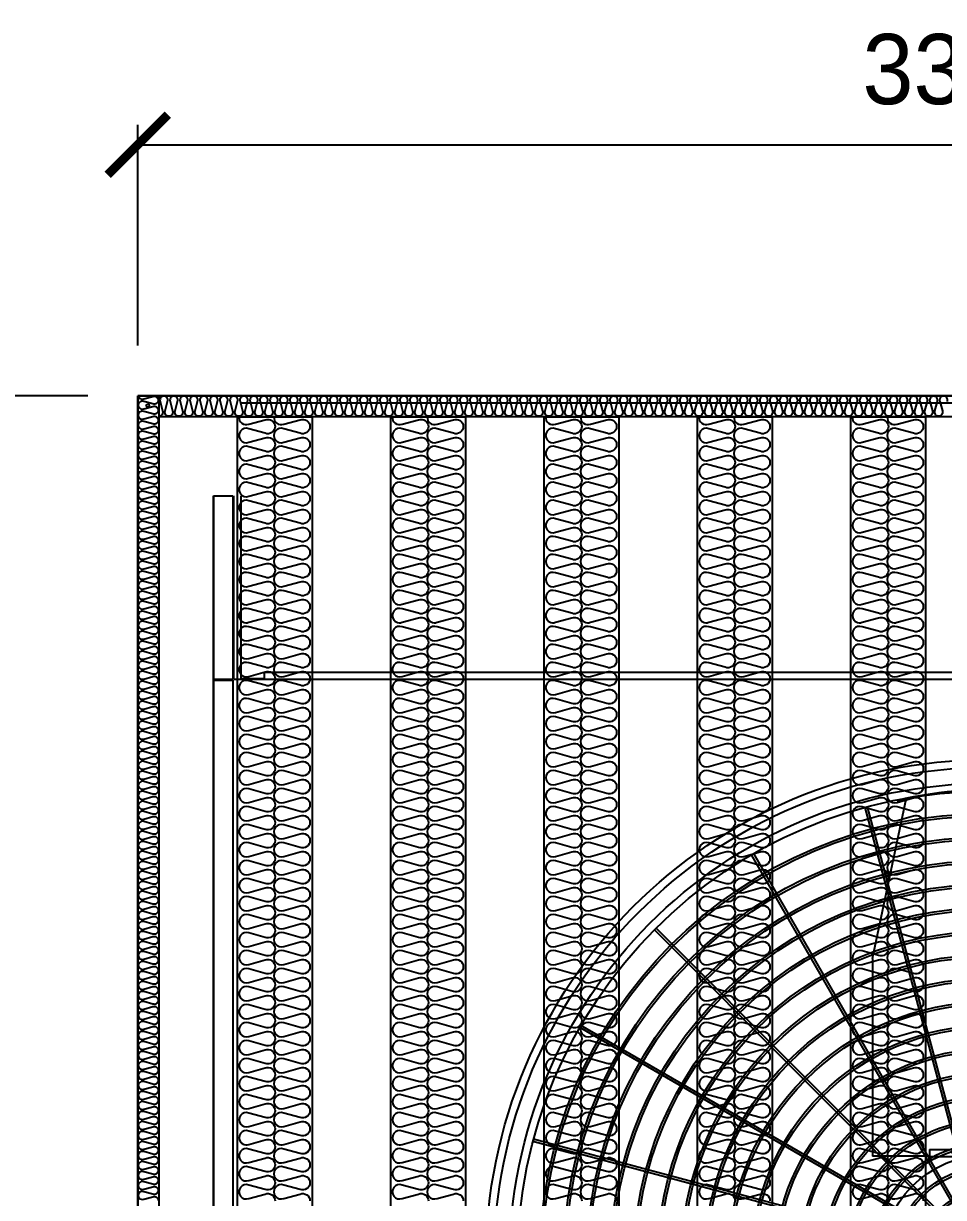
# Model space of a CAD drawing. Header units: millimetres. Extents: x 2280 to 31687, y 1787 to 22582.
# Drawn here: x 5435 to 7271, y 10121 to 12462 of the extents above; entities that cross this region are included whole.
import ezdxf

# ---------------------------------------------------------------- set-up
doc = ezdxf.new("R2010")
doc.units = ezdxf.units.MM
doc.linetypes.add('HIDDEN', pattern=[0.375, 0.25, -0.125])
for name, color, linetype in [('LINE', 7, 'Continuous'), ('SMS', 220, 'Continuous'), ('냉각탑', 4, 'Continuous'), ('냉각탑_dim', 1, 'Continuous'), ('숨은선', 5, 'HIDDEN')]:
    doc.layers.add(name, color=color, linetype=linetype)
doc.styles.add('HY울릉도L', font='')
doc.styles.get('HY울릉도L').set_extended_font_data('HY울릉도L')
doc.dimstyles.new('성지DIM', dxfattribs={"dimtxt": 3.5, "dimasz": 3, "dimexe": 1, "dimexo": 2.5, "dimgap": 2, "dimtad": 1, "dimdec": 0, "dimzin": 3, "dimdsep": 46, "dimtxsty": 'HY울릉도L', "dimblk": 'ARCHTICK', "dimcen": -2, "dimclrd": 256, "dimclre": 256, "dimclrt": 7, "dimadec": 0, "dimazin": 0, "dimtfac": 1, "dimtdec": 0, "dimtofl": 0, "dimtmove": 0, "dimatfit": 3, "dimfxl": 1, "dimtolj": 1, "dimtzin": 0, "dimlwe": -1, "dimarcsym": 0})

# ---------------------------------------------------------------- blocks, each defined once
blk = doc.blocks.new('_ArchTick')
at = {"color": 0, "linetype": 'ByBlock', "const_width": 0.15}
blk.add_lwpolyline([(-0.5, -0.5), (0.5, 0.5)], dxfattribs=at)
blk = doc.blocks.new('*D371')
at = {"layer": 'Defpoints', "color": 0, "transparency": 16777216}
for p in [(8962.5, 12220.3), (5662.8, 11719.8), (8962.5, 11719.8)]:
    blk.add_point(p, dxfattribs=at)
at = {"layer": '냉각탑_dim', "transparency": 16777216}
for p, q in [((5662.8, 11819.8), (5662.8, 12260.3)), ((8962.5, 11819.8), (8962.5, 12260.3))]:
    blk.add_line(p, q, dxfattribs=at)
at = {"layer": '냉각탑_dim', "lineweight": -2, "transparency": 16777216}
blk.add_line((5662.8, 12220.3), (8962.5, 12220.3), dxfattribs=at)
at = {"layer": '냉각탑_dim', "lineweight": -2, "transparency": 16777216, "xscale": 120, "yscale": 120, "zscale": 120, "rotation": 180}
blk.add_blockref('_ArchTick', (5662.8, 12220.3), dxfattribs=at)
at = {"layer": '냉각탑_dim', "lineweight": -2, "transparency": 16777216, "xscale": 120, "yscale": 120, "zscale": 120}
blk.add_blockref('_ArchTick', (8962.5, 12220.3), dxfattribs=at)
at = {"layer": '냉각탑_dim', "color": 7, "transparency": 16777216, "insert": (7312.6, 12370.3), "char_height": 140, "attachment_point": 5, "style": 'HY울릉도L'}
blk.add_mtext('\\A1;3300', dxfattribs=at)
blk = doc.blocks.new('*D372')
at = {"layer": 'Defpoints', "color": 0, "transparency": 16777216}
for p in [(5005.6, 11719.8), (5662.8, 11719.8), (5662.8, 8519.8)]:
    blk.add_point(p, dxfattribs=at)
at = {"layer": '냉각탑_dim', "transparency": 16777216}
for p, q in [((5562.8, 11719.8), (4965.6, 11719.8)), ((5562.8, 8519.8), (4965.6, 8519.8))]:
    blk.add_line(p, q, dxfattribs=at)
at = {"layer": '냉각탑_dim', "lineweight": -2, "transparency": 16777216}
blk.add_line((5005.6, 8519.8), (5005.6, 11719.8), dxfattribs=at)
at = {"layer": '냉각탑_dim', "lineweight": -2, "transparency": 16777216, "xscale": 120, "yscale": 120, "zscale": 120}
for p, rotation in [((5005.6, 11719.8), 90), ((5005.6, 8519.8), 270)]:
    blk.add_blockref('_ArchTick', p, dxfattribs=dict(at, rotation=rotation))
at = {"layer": '냉각탑_dim', "color": 7, "transparency": 16777216, "insert": (4855.6, 10119.8), "char_height": 140, "attachment_point": 5, "rotation": 90, "style": 'HY울릉도L'}
blk.add_mtext('\\A1;3200', dxfattribs=at)
blk = doc.blocks.new('A$C1FB73ED1')
for p, q in [((1277, 1342.9), (1277, 2480)), ((1283, 1342.9), (1283, 2480)), ((1260.8, 1340), (966.5, 2438.3)), ((1266.6, 1341.6), (972.3, 2439.9)), ((1293.4, 1341.6), (1587.7, 2439.9)), ((1299.2, 1340), (1593.5, 2438.3)), ((1245.9, 1333), (677.4, 2317.7)), ((1251.1, 1336), (682.6, 2320.7)), ((1308.9, 1336), (1877.4, 2320.7)), ((1314.1, 1333), (1882.6, 2317.7)), ((1233.4, 1322.4), (429.4, 2126.4)), ((1237.6, 1326.6), (433.6, 2130.6)), ((1322.4, 1326.6), (2126.4, 2130.6)), ((1326.6, 1322.4), (2130.6, 2126.4)), ((1224, 1308.9), (239.3, 1877.4)), ((1227, 1314.1), (242.3, 1882.6)), ((1333, 1314.1), (2317.7, 1882.6)), ((1336, 1308.9), (2320.7, 1877.4)), ((1218.4, 1293.4), (120.1, 1587.7)), ((1220, 1299.2), (121.7, 1593.5)), ((1340, 1299.2), (2438.3, 1593.5)), ((1341.6, 1293.4), (2439.9, 1587.7)), ((1217.1, 1283), (80, 1283)), ((1217.1, 1277), (80, 1277)), ((1218.4, 1266.6), (120.1, 972.3)), ((1220, 1260.8), (121.7, 966.5)), ((1340, 1260.8), (2438.3, 966.5)), ((1341.6, 1266.6), (2439.9, 972.3)), ((1342.9, 1283), (2480, 1283)), ((1342.9, 1277), (2480, 1277)), ((1224, 1251.1), (239.3, 682.6)), ((1227, 1245.9), (242.3, 677.4)), ((1233.4, 1237.6), (429.4, 433.6)), ((1237.6, 1233.4), (433.6, 429.4)), ((1245.9, 1227), (677.4, 242.3)), ((1314.1, 1227), (1882.6, 242.3)), ((1322.4, 1233.4), (2126.4, 429.4)), ((1326.6, 1237.6), (2130.6, 433.6)), ((1333, 1245.9), (2317.7, 677.4)), ((1336, 1251.1), (2320.7, 682.6)), ((1251.1, 1224), (682.6, 239.3)), ((1260.8, 1220), (966.5, 121.7)), ((1266.6, 1218.4), (972.3, 120.1)), ((1277, 1217.1), (1277, 80)), ((1283, 1217.1), (1283, 80)), ((1293.4, 1218.4), (1587.7, 120.1)), ((1299.2, 1220), (1593.5, 121.7)), ((1308.9, 1224), (1877.4, 239.3))]:
    blk.add_line(p, q)
for radius in [1280, 1260, 1220, 1200]:
    blk.add_circle((1280, 1280), radius)
at = {"ltscale": 5}
for radius in [1143, 1137, 1083, 1077, 1023, 1017, 963, 957, 903, 897, 843, 837, 783, 777, 723, 717, 663, 657, 603, 597, 543, 537, 483, 477, 423, 417, 363, 357, 303, 297, 243, 237, 183, 177, 123, 117, 63, 57, 40, 21]:
    blk.add_circle((1280, 1280), radius, dxfattribs=at)
at = {"color": 7}
blk.add_circle((1280, 1280), 273.5, dxfattribs=at)
at = {"layer": 'LINE', "color": 7}
for p, q in [((985.2, 2053.4), (1071.5, 2459.4)), ((1368.2, 2477.5), (1368.2, 1567)), ((985.2, 2053.4), (985.2, 1550)), ((1130.8, 1567), (1369.4, 1567)), ((1130.8, 1567), (1369.4, 1567)), ((1130.8, 1567), (1130.8, 1549)), ((1130.8, 1567), (1130.8, 1549)), ((1369.4, 1567), (1369.4, 1549)), ((1369.4, 1567), (1369.4, 1549)), ((2111.5, 1574.8), (1550, 1574.8)), ((1550, 1429.2), (1550, 1574.8)), ((1550, 1429.2), (1550, 1574.8)), ((2111.5, 1574.8), (2457.5, 1488.5)), ((1130.8, 1550), (985.2, 1550)), ((1130.8, 1550), (985.2, 1550)), ((1130.8, 1549), (1230.5, 1549)), ((1130.8, 1549), (1230.5, 1549)), ((1329.5, 1549), (1369.4, 1549)), ((1329.5, 1549), (1369.4, 1549)), ((1549, 1429.2), (1549, 1329.5)), ((1549, 1429.2), (1549, 1329.5)), ((1567, 1429.2), (1549, 1429.2)), ((1567, 1429.2), (1549, 1429.2)), ((1567, 1429.2), (1567, 1190.6)), ((1567, 1429.2), (1567, 1190.6)), ((84.4, 1368.2), (993, 1368.2)), ((84.4, 1368.2), (993, 1368.2)), ((993, 1130.8), (993, 1369.4)), ((993, 1130.8), (993, 1369.4)), ((993, 1369.4), (1011, 1369.4)), ((993, 1369.4), (1011, 1369.4)), ((993, 1130.8), (993, 1369.4)), ((993, 1130.8), (993, 1369.4)), ((993, 1369.4), (1011, 1369.4)), ((993, 1369.4), (1011, 1369.4)), ((1011, 1329.5), (1011, 1369.4)), ((1011, 1329.5), (1011, 1369.4)), ((1011, 1329.5), (1011, 1369.4)), ((1011, 1329.5), (1011, 1369.4)), ((1011, 1130.8), (1011, 1230.5)), ((1011, 1130.8), (1011, 1230.5)), ((1011, 1130.8), (1011, 1230.5)), ((1011, 1130.8), (1011, 1230.5)), ((1549, 1230.5), (1549, 1190.6)), ((1549, 1230.5), (1549, 1190.6)), ((1567, 1190.6), (1549, 1190.6)), ((1567, 1190.6), (1549, 1190.6)), ((2475.6, 1191.8), (1567, 1191.8)), ((993, 1130.8), (1011, 1130.8)), ((993, 1130.8), (1011, 1130.8)), ((993, 1130.8), (1011, 1130.8)), ((993, 1130.8), (1011, 1130.8)), ((1010, 1130.8), (1010, 985.2)), ((1010, 1130.8), (1010, 985.2)), ((1010, 1130.8), (1010, 985.2)), ((1010, 1130.8), (1010, 985.2)), ((508.5, 985.2), (102.5, 1071.5)), ((1230.5, 1011), (1190.6, 1011)), ((1190.6, 993), (1190.6, 1011)), ((1230.5, 1011), (1190.6, 1011)), ((1190.6, 993), (1190.6, 1011)), ((1429.2, 993), (1190.6, 993)), ((1429.2, 993), (1190.6, 993)), ((1191.8, 82.5), (1191.8, 993)), ((1429.2, 1011), (1329.5, 1011)), ((1429.2, 1011), (1329.5, 1011)), ((1429.2, 993), (1429.2, 1011)), ((1429.2, 993), (1429.2, 1011)), ((1429.2, 1010), (1574.8, 1010)), ((1429.2, 1010), (1574.8, 1010)), ((1574.8, 506.6), (1574.8, 1010)), ((508.5, 985.2), (1010, 985.2)), ((508.5, 985.2), (1010, 985.2)), ((1574.8, 506.6), (1488.5, 100.6)), ((1512.8, 104.1), (1512.8, 106.1)), ((1166.8, 83), (1166.8, 85)), ((1393.2, 83), (1393.2, 85))]:
    blk.add_line(p, q, dxfattribs=at)
for points in [[(1272.3, 1594.4), (1268.5, 1587.9), (1272.3, 1581.4), (1279.8, 1581.4), (1283.5, 1587.9), (1279.8, 1594.4)], [(1272.3, 1594.4), (1268.5, 1587.9), (1272.3, 1581.4), (1279.8, 1581.4), (1283.5, 1587.9), (1279.8, 1594.4)], [(1594.4, 1287.7), (1587.9, 1291.5), (1581.4, 1287.7), (1581.4, 1280.2), (1587.9, 1276.5), (1594.4, 1280.2)], [(1594.4, 1287.7), (1587.9, 1291.5), (1581.4, 1287.7), (1581.4, 1280.2), (1587.9, 1276.5), (1594.4, 1280.2)], [(965.6, 1272.3), (972.1, 1268.5), (978.6, 1272.3), (978.6, 1279.8), (972.1, 1283.5), (965.6, 1279.8)], [(965.6, 1272.3), (972.1, 1268.5), (978.6, 1272.3), (978.6, 1279.8), (972.1, 1283.5), (965.6, 1279.8)], [(965.6, 1272.3), (972.1, 1268.5), (978.6, 1272.3), (978.6, 1279.8), (972.1, 1283.5), (965.6, 1279.8)], [(965.6, 1272.3), (972.1, 1268.5), (978.6, 1272.3), (978.6, 1279.8), (972.1, 1283.5), (965.6, 1279.8)], [(1287.7, 965.6), (1291.5, 972.1), (1287.7, 978.6), (1280.2, 978.6), (1276.5, 972.1), (1280.2, 965.6)], [(1287.7, 965.6), (1291.5, 972.1), (1287.7, 978.6), (1280.2, 978.6), (1276.5, 972.1), (1280.2, 965.6)]]:
    blk.add_lwpolyline(points, close=True, dxfattribs=at)
for centre, radius in [((1276, 1587.9), 8.5), ((1276, 1587.9), 8.5), ((1190.6, 1559), 2), ((1190.6, 1559), 2), ((1230.6, 1559), 2), ((1230.6, 1559), 2), ((1349.6, 1559), 2), ((1349.6, 1559), 2), ((1001, 1349.6), 2), ((1001, 1349.6), 2), ((1001, 1349.6), 2), ((1001, 1349.6), 2), ((1559, 1369.4), 2), ((1559, 1369.4), 2), ((1559, 1329.4), 2), ((1559, 1329.4), 2), ((1587.9, 1284), 8.5), ((1587.9, 1284), 8.5), ((972.1, 1276), 8.5), ((972.1, 1276), 8.5), ((972.1, 1276), 8.5), ((972.1, 1276), 8.5), ((1001, 1230.6), 2), ((1001, 1230.6), 2), ((1001, 1230.6), 2), ((1001, 1230.6), 2), ((1559, 1210.4), 2), ((1559, 1210.4), 2), ((1001, 1190.6), 2), ((1001, 1190.6), 2), ((1001, 1190.6), 2), ((1001, 1190.6), 2), ((1210.4, 1001), 2), ((1210.4, 1001), 2), ((1329.4, 1001), 2), ((1329.4, 1001), 2), ((1369.4, 1001), 2), ((1369.4, 1001), 2), ((1284, 972.1), 8.5), ((1284, 972.1), 8.5)]:
    blk.add_circle(centre, radius, dxfattribs=at)
for centre, radius, start, end in [((1280, 1483.4), 1000, 83.5007, 103.4595), ((1280, 1483.4), 998, 83.4876, 103.487), ((1481.5, 1280), 998, 353.4876, 13.487), ((1481.5, 1280), 1000, 353.5007, 13.4595), ((1078.5, 1280), 1000, 173.5007, 193.4595), ((1078.5, 1280), 998, 173.4876, 193.487), ((1280, 1076.6), 998, 263.4876, 283.487), ((1280, 1076.6), 1000, 263.5007, 283.4595)]:
    blk.add_arc(centre, radius, start, end, dxfattribs=at)
blk = doc.blocks.new('sp 300rt')
at = {"color": 7}
for p, q in [((-53856.4, -79719.9), (-53856.4, -82797.9)), ((-53706.4, -79719.9), (-53706.4, -82797.9))]:
    blk.add_line(p, q, dxfattribs=at)
blk.add_line((-53856.4, -79719.9), (-53706.4, -79719.9))
at = {"layer": 'SMS', "color": 5}
for points in [[(-53852.3, -79719.9, 0.560142), (-53833, -79734.8), (-53800.1, -79725.9, -0.524856), (-53780.6, -79739.4, -0.524856), (-53800.1, -79752.8), (-53833, -79743.9, 1.449198), (-53833, -79770.8), (-53800.1, -79761.9, -0.524856), (-53780.6, -79775.3, -0.524856), (-53800.1, -79788.7), (-53833, -79779.8, 1.449198), (-53833, -79806.7), (-53800.1, -79797.8, -0.524856), (-53780.6, -79811.2, -0.524856), (-53800.1, -79824.6), (-53833, -79815.7, 1.449198), (-53833, -79842.6), (-53800.1, -79833.7, -0.524856), (-53780.6, -79847.1, -0.524856), (-53800.1, -79860.5), (-53833, -79851.6, 1.449198), (-53833, -79878.5), (-53800.1, -79869.6, -0.524856), (-53780.6, -79883, -0.524856), (-53800.1, -79896.4), (-53833, -79887.5, 1.449198), (-53833, -79914.4), (-53800.1, -79905.5, -0.524856), (-53780.6, -79918.9, -0.524856), (-53800.1, -79932.4), (-53833, -79923.4, 1.449198), (-53833, -79950.3), (-53800.1, -79941.4, -0.524856), (-53780.6, -79954.8, -0.524856), (-53800.1, -79968.3), (-53833, -79959.4, 1.449198), (-53833, -79986.2), (-53800.1, -79977.3, -0.524856), (-53780.6, -79990.7, -0.524856), (-53800.1, -80004.2), (-53833, -79995.3, 1.449198), (-53833, -80022.1), (-53800.1, -80013.2, -0.524856), (-53780.6, -80026.7, -0.524856), (-53800.1, -80040.1), (-53833, -80031.2, 1.449198), (-53833, -80058), (-53800.1, -80049.1, -0.524856), (-53780.6, -80062.6, -0.524856), (-53800.1, -80076), (-53833, -80067.1, 1.449198), (-53833, -80093.9), (-53800.1, -80085, -0.524856), (-53780.6, -80098.5, -0.524856), (-53800.1, -80111.9), (-53833, -80103, 1.449198), (-53833, -80129.9), (-53800.1, -80121, -0.524856), (-53780.6, -80134.4, -0.417249), (-53795.1, -80148.7)], [(-53782.7, -79719.9, 0.560142), (-53763.3, -79734.8), (-53730.4, -79725.9, -0.524856), (-53711, -79739.4, -0.524856), (-53730.4, -79752.8), (-53763.3, -79743.9, 1.449198), (-53763.3, -79770.8), (-53730.4, -79761.9, -0.524856), (-53711, -79775.3, -0.524856), (-53730.4, -79788.7), (-53763.3, -79779.8, 1.449198), (-53763.3, -79806.7), (-53730.4, -79797.8, -0.524856), (-53711, -79811.2, -0.524856), (-53730.4, -79824.6), (-53763.3, -79815.7, 1.449198), (-53763.3, -79842.6), (-53730.4, -79833.7, -0.524856), (-53711, -79847.1, -0.524856), (-53730.4, -79860.5), (-53763.3, -79851.6, 1.449198), (-53763.3, -79878.5), (-53730.4, -79869.6, -0.524856), (-53711, -79883, -0.524856), (-53730.4, -79896.4), (-53763.3, -79887.5, 1.449198), (-53763.3, -79914.4), (-53730.4, -79905.5, -0.524856), (-53711, -79918.9, -0.524856), (-53730.4, -79932.4), (-53763.3, -79923.4, 1.449198), (-53763.3, -79950.3), (-53730.4, -79941.4, -0.524856), (-53711, -79954.8, -0.524856), (-53730.4, -79968.3), (-53763.3, -79959.4, 1.449198), (-53763.3, -79986.2), (-53730.4, -79977.3, -0.524856), (-53711, -79990.7, -0.524856), (-53730.4, -80004.2), (-53763.3, -79995.3, 1.449198), (-53763.3, -80022.1), (-53730.4, -80013.2, -0.524856), (-53711, -80026.7, -0.524856), (-53730.4, -80040.1), (-53763.3, -80031.2, 1.449198), (-53763.3, -80058), (-53730.4, -80049.1, -0.524856), (-53711, -80062.6, -0.524856), (-53730.4, -80076), (-53763.3, -80067.1, 1.449198), (-53763.3, -80093.9), (-53730.4, -80085, -0.524856), (-53711, -80098.5, -0.524856), (-53730.4, -80111.9), (-53763.3, -80103, 1.449198), (-53763.3, -80129.9), (-53730.4, -80121, -0.524856), (-53711, -80134.4, -0.417249), (-53725.5, -80148.7)], [(-53852, -80120, 0.446849), (-53833, -80129.9), (-53800.1, -80121, -0.524856), (-53780.6, -80134.4, -0.524856), (-53800.1, -80147.8), (-53833, -80138.9, 1.449198), (-53833, -80165.8), (-53800.1, -80156.9, -0.524856), (-53780.6, -80170.3, -0.524856), (-53800.1, -80183.7), (-53833, -80174.8, 1.449198), (-53833, -80201.7), (-53800.1, -80192.8, -0.524856), (-53780.6, -80206.2, -0.524856), (-53800.1, -80219.6), (-53833, -80210.7, 1.449198), (-53833, -80237.6), (-53800.1, -80228.7, -0.524856), (-53780.6, -80242.1, -0.524856), (-53800.1, -80255.5), (-53833, -80246.6, 1.449198), (-53833, -80273.5), (-53800.1, -80264.6, -0.524856), (-53780.6, -80278, -0.524856), (-53800.1, -80291.5), (-53833, -80282.5, 1.449198), (-53833, -80309.4), (-53800.1, -80300.5, -0.524856), (-53780.6, -80313.9, -0.524856), (-53800.1, -80327.4), (-53833, -80318.5, 1.449198), (-53833, -80345.3), (-53800.1, -80336.4, -0.524856), (-53780.6, -80349.8, -0.524856), (-53800.1, -80363.3), (-53833, -80354.4, 1.449198), (-53833, -80381.2), (-53800.1, -80372.3, -0.524856), (-53780.6, -80385.8, -0.524856), (-53800.1, -80399.2), (-53833, -80390.3, 1.449198), (-53833, -80417.1), (-53800.1, -80408.2, -0.524856), (-53780.6, -80421.7, -0.524856), (-53800.1, -80435.1), (-53833, -80426.2, 1.449198), (-53833, -80453), (-53800.1, -80444.1, -0.524856), (-53780.6, -80457.6, -0.524856), (-53800.1, -80471), (-53833, -80462.1, 1.449198), (-53833, -80489), (-53800.1, -80480.1, -0.524856), (-53780.6, -80493.5, -0.524856), (-53800.1, -80506.9), (-53833, -80498, 1.449198), (-53833, -80524.9), (-53800.1, -80516, -0.524856), (-53780.6, -80529.4, -0.524856), (-53800.1, -80542.8), (-53833, -80533.9, 1.449198), (-53833, -80560.8), (-53800.1, -80551.9, -0.524856), (-53780.6, -80565.3, -0.524856), (-53800.1, -80578.7), (-53833, -80569.8, 1.449198), (-53833, -80596.7), (-53800.1, -80587.8, -0.524856), (-53780.6, -80601.2, -0.524856), (-53800.1, -80614.6), (-53833, -80605.7, 1.449198), (-53833, -80632.6), (-53800.1, -80623.7, -0.524856), (-53780.6, -80637.1, -0.524856), (-53800.1, -80650.6), (-53833, -80641.6, 1.449198), (-53833, -80668.5), (-53800.1, -80659.6, -0.524856), (-53780.6, -80673, -0.524856), (-53800.1, -80686.5), (-53833, -80677.6, 1.449198), (-53833, -80704.4), (-53800.1, -80695.5, -0.524856), (-53780.6, -80708.9, -0.524856), (-53800.1, -80722.4), (-53833, -80713.5, 1.449198), (-53833, -80740.3), (-53800.1, -80731.4, -0.524856), (-53780.6, -80744.9, -0.524856), (-53800.1, -80758.3), (-53833, -80749.4, 1.449198), (-53833, -80776.2), (-53800.1, -80767.3, -0.524856), (-53780.6, -80780.8, -0.524856), (-53800.1, -80794.2), (-53833, -80785.3, 1.449198), (-53833, -80812.1), (-53800.1, -80803.2, -0.524856), (-53780.6, -80816.7, -0.524856), (-53800.1, -80830.1), (-53833, -80821.2, 1.449198), (-53833, -80848.1), (-53800.1, -80839.2, -0.524856), (-53780.6, -80852.6, -0.524856), (-53800.1, -80866), (-53833, -80857.1, 1.449198), (-53833, -80884), (-53800.1, -80875.1, -0.524856), (-53780.6, -80888.5, -0.524856), (-53800.1, -80901.9), (-53833, -80893, 1.449198), (-53833, -80919.9), (-53800.1, -80911, -0.524856), (-53780.6, -80924.4, -0.524856), (-53800.1, -80937.8), (-53833, -80928.9, 1.449198), (-53833, -80955.8), (-53800.1, -80946.9, -0.524856), (-53780.6, -80960.3, -0.524856), (-53800.1, -80973.7), (-53833, -80964.8, 1.449198), (-53833, -80991.7), (-53800.1, -80982.8, -0.524856), (-53780.6, -80996.2, -0.524856), (-53800.1, -81009.7), (-53833, -81000.7, 1.449198), (-53833, -81027.6), (-53800.1, -81018.7, -0.524856), (-53780.6, -81032.1, -0.524856), (-53800.1, -81045.6), (-53833, -81036.7, 1.449198), (-53833, -81063.5), (-53800.1, -81054.6, -0.524856), (-53780.6, -81068, -0.524856), (-53800.1, -81081.5), (-53833, -81072.6, 1.449198), (-53833, -81099.4), (-53800.1, -81090.5, -0.524856), (-53780.6, -81104, -0.524856), (-53800.1, -81117.4), (-53833, -81108.5, 1.449198), (-53833, -81135.3), (-53800.1, -81126.4, -0.524856), (-53780.6, -81139.9, -0.524856), (-53800.1, -81153.3), (-53833, -81144.4, 1.449198), (-53833, -81171.2), (-53800.1, -81162.3, -0.524856), (-53780.6, -81175.8, -0.417249), (-53795.1, -81190.1)], [(-53782.3, -80120, 0.446849), (-53763.3, -80129.9), (-53730.4, -80121, -0.524856), (-53711, -80134.4, -0.524856), (-53730.4, -80147.8), (-53763.3, -80138.9, 1.449198), (-53763.3, -80165.8), (-53730.4, -80156.9, -0.524856), (-53711, -80170.3, -0.524856), (-53730.4, -80183.7), (-53763.3, -80174.8, 1.449198), (-53763.3, -80201.7), (-53730.4, -80192.8, -0.524856), (-53711, -80206.2, -0.524856), (-53730.4, -80219.6), (-53763.3, -80210.7, 1.449198), (-53763.3, -80237.6), (-53730.4, -80228.7, -0.524856), (-53711, -80242.1, -0.524856), (-53730.4, -80255.5), (-53763.3, -80246.6, 1.449198), (-53763.3, -80273.5), (-53730.4, -80264.6, -0.524856), (-53711, -80278, -0.524856), (-53730.4, -80291.5), (-53763.3, -80282.5, 1.449198), (-53763.3, -80309.4), (-53730.4, -80300.5, -0.524856), (-53711, -80313.9, -0.524856), (-53730.4, -80327.4), (-53763.3, -80318.5, 1.449198), (-53763.3, -80345.3), (-53730.4, -80336.4, -0.524856), (-53711, -80349.8, -0.524856), (-53730.4, -80363.3), (-53763.3, -80354.4, 1.449198), (-53763.3, -80381.2), (-53730.4, -80372.3, -0.524856), (-53711, -80385.8, -0.524856), (-53730.4, -80399.2), (-53763.3, -80390.3, 1.449198), (-53763.3, -80417.1), (-53730.4, -80408.2, -0.524856), (-53711, -80421.7, -0.524856), (-53730.4, -80435.1), (-53763.3, -80426.2, 1.449198), (-53763.3, -80453), (-53730.4, -80444.1, -0.524856), (-53711, -80457.6, -0.524856), (-53730.4, -80471), (-53763.3, -80462.1, 1.449198), (-53763.3, -80489), (-53730.4, -80480.1, -0.524856), (-53711, -80493.5, -0.524856), (-53730.4, -80506.9), (-53763.3, -80498, 1.449198), (-53763.3, -80524.9), (-53730.4, -80516, -0.524856), (-53711, -80529.4, -0.524856), (-53730.4, -80542.8), (-53763.3, -80533.9, 1.449198), (-53763.3, -80560.8), (-53730.4, -80551.9, -0.524856), (-53711, -80565.3, -0.524856), (-53730.4, -80578.7), (-53763.3, -80569.8, 1.449198), (-53763.3, -80596.7), (-53730.4, -80587.8, -0.524856), (-53711, -80601.2, -0.524856), (-53730.4, -80614.6), (-53763.3, -80605.7, 1.449198), (-53763.3, -80632.6), (-53730.4, -80623.7, -0.524856), (-53711, -80637.1, -0.524856), (-53730.4, -80650.6), (-53763.3, -80641.6, 1.449198), (-53763.3, -80668.5), (-53730.4, -80659.6, -0.524856), (-53711, -80673, -0.524856), (-53730.4, -80686.5), (-53763.3, -80677.6, 1.449198), (-53763.3, -80704.4), (-53730.4, -80695.5, -0.524856), (-53711, -80708.9, -0.524856), (-53730.4, -80722.4), (-53763.3, -80713.5, 1.449198), (-53763.3, -80740.3), (-53730.4, -80731.4, -0.524856), (-53711, -80744.9, -0.524856), (-53730.4, -80758.3), (-53763.3, -80749.4, 1.449198), (-53763.3, -80776.2), (-53730.4, -80767.3, -0.524856), (-53711, -80780.8, -0.524856), (-53730.4, -80794.2), (-53763.3, -80785.3, 1.449198), (-53763.3, -80812.1), (-53730.4, -80803.2, -0.524856), (-53711, -80816.7, -0.524856), (-53730.4, -80830.1), (-53763.3, -80821.2, 1.449198), (-53763.3, -80848.1), (-53730.4, -80839.2, -0.524856), (-53711, -80852.6, -0.524856), (-53730.4, -80866), (-53763.3, -80857.1, 1.449198), (-53763.3, -80884), (-53730.4, -80875.1, -0.524856), (-53711, -80888.5, -0.524856), (-53730.4, -80901.9), (-53763.3, -80893, 1.449198), (-53763.3, -80919.9), (-53730.4, -80911, -0.524856), (-53711, -80924.4, -0.524856), (-53730.4, -80937.8), (-53763.3, -80928.9, 1.449198), (-53763.3, -80955.8), (-53730.4, -80946.9, -0.524856), (-53711, -80960.3, -0.524856), (-53730.4, -80973.7), (-53763.3, -80964.8, 1.449198), (-53763.3, -80991.7), (-53730.4, -80982.8, -0.524856), (-53711, -80996.2, -0.524856), (-53730.4, -81009.7), (-53763.3, -81000.7, 1.449198), (-53763.3, -81027.6), (-53730.4, -81018.7, -0.524856), (-53711, -81032.1, -0.524856), (-53730.4, -81045.6), (-53763.3, -81036.7, 1.449198), (-53763.3, -81063.5), (-53730.4, -81054.6, -0.524856), (-53711, -81068, -0.524856), (-53730.4, -81081.5), (-53763.3, -81072.6, 1.449198), (-53763.3, -81099.4), (-53730.4, -81090.5, -0.524856), (-53711, -81104, -0.524856), (-53730.4, -81117.4), (-53763.3, -81108.5, 1.449198), (-53763.3, -81135.3), (-53730.4, -81126.4, -0.524856), (-53711, -81139.9, -0.524856), (-53730.4, -81153.3), (-53763.3, -81144.4, 1.449198), (-53763.3, -81171.2), (-53730.4, -81162.3, -0.524856), (-53711, -81175.8, -0.417249), (-53725.5, -81190.1)], [(-53852, -81161.4, 0.446849), (-53833, -81171.2), (-53800.1, -81162.3, -0.524856), (-53780.6, -81175.8, -0.524856), (-53800.1, -81189.2), (-53833, -81180.3, 1.449198), (-53833, -81207.2), (-53800.1, -81198.3, -0.524856), (-53780.6, -81211.7, -0.524856), (-53800.1, -81225.1), (-53833, -81216.2, 1.449198), (-53833, -81243.1), (-53800.1, -81234.2, -0.524856), (-53780.6, -81247.6, -0.524856), (-53800.1, -81261), (-53833, -81252.1, 1.449198), (-53833, -81279), (-53800.1, -81270.1, -0.524856), (-53780.6, -81283.5, -0.524856)], [(-53782.3, -81161.4, 0.446849), (-53763.3, -81171.2), (-53730.4, -81162.3, -0.524856), (-53711, -81175.8, -0.524856), (-53730.4, -81189.2), (-53763.3, -81180.3, 1.449198), (-53763.3, -81207.2), (-53730.4, -81198.3, -0.524856), (-53711, -81211.7, -0.524856), (-53730.4, -81225.1), (-53763.3, -81216.2, 1.449198), (-53763.3, -81243.1), (-53730.4, -81234.2, -0.524856), (-53711, -81247.6, -0.524856), (-53730.4, -81261), (-53763.3, -81252.1, 1.449198), (-53763.3, -81279), (-53730.4, -81270.1, -0.524856), (-53711, -81283.5, -0.524856)]]:
    blk.add_lwpolyline(points, format="xyb", dxfattribs=at)
blk = doc.blocks.new('3')
for p, q in [((8117.8, 11719.8), (5662.8, 11719.8)), ((5662.8, 11719.8), (5662.8, 8519.8)), ((5854, 11719.8), (8812.5, 11719.8)), ((5868.1, 11705.8), (8812.5, 11705.8)), ((5813.7, 11519.8), (5813.7, 11154.2)), ((5813.7, 11519.8), (5852.1, 11519.8)), ((5852.1, 11519.8), (5852.1, 11154.2)), ((5854, 11519.8), (5854, 11154.2)), ((5868.1, 11519.8), (5868.1, 11154.2)), ((5813.7, 11154.2), (5852.1, 11154.2)), ((5813.7, 11152.3), (5813.7, 8990.5)), ((5813.7, 11152.3), (5852.1, 11152.3)), ((5852.1, 11152.3), (5852.1, 8990.5)), ((5854, 11154.2), (8812.5, 11154.2)), ((5868.1, 11156.1), (5914.9, 11156.1)), ((5914.9, 11168.3), (8812.5, 11168.3)), ((5914.9, 11168.3), (5914.9, 11154.2))]:
    blk.add_line(p, q)
at = {"color": 7}
for p, q in [((5662.8, 11719.8), (8117.8, 11719.8)), ((5662.8, 11719.8), (5662.8, 8519.8)), ((5704.8, 11719.8), (5704.8, 8599.8)), ((8920.8, 11677.8), (5704.8, 11677.8))]:
    blk.add_line(p, q, dxfattribs=at)
at = {"ltscale": 500, "elevation": 0}
blk.add_lwpolyline([(5662.8, 11719.8), (8962.5, 11719.8), (8962.5, 8519.8), (5662.8, 8519.8)], close=True, dxfattribs=at)
blk.add_circle((5682.8, 11699.8), 3)
at = {"layer": 'SMS', "color": 5, "elevation": 0}
for points in [[(5663.8, 11719.8, 0.487644), (5674.5, 11713.3), (5692.8, 11718.3, -0.524856), (5703.6, 11710.8, -0.524856), (5692.8, 11703.4), (5674.5, 11708.3, 1.449198), (5674.5, 11693.4), (5692.8, 11698.3, -0.524856), (5703.6, 11690.9, -0.524856), (5692.8, 11683.4), (5674.5, 11688.4, 1.449198), (5674.5, 11673.4), (5692.8, 11678.4, -0.524856), (5703.6, 11670.9, -0.524856), (5692.8, 11663.5), (5674.5, 11668.4, 1.449198), (5674.5, 11653.5), (5692.8, 11658.4, -0.524856), (5703.6, 11651, -0.524856), (5692.8, 11643.5), (5674.5, 11648.5, 1.449198), (5674.5, 11633.5), (5692.8, 11638.5, -0.524856), (5703.6, 11631, -0.524856), (5692.8, 11623.6), (5674.5, 11628.5, 1.449198), (5674.5, 11613.6), (5692.8, 11618.5, -0.524856), (5703.6, 11611.1, -0.524856), (5692.8, 11603.6), (5674.5, 11608.6, 1.449198), (5674.5, 11593.6), (5692.8, 11598.6, -0.524856), (5703.6, 11591.1, -0.524856), (5692.8, 11583.7), (5674.5, 11588.6, 1.449198), (5674.5, 11573.7), (5692.8, 11578.6, -0.524856), (5703.6, 11571.2, -0.524856), (5692.8, 11563.7), (5674.5, 11568.7, 1.449198), (5674.5, 11553.7), (5692.8, 11558.7, -0.524856), (5703.6, 11551.2, -0.524856), (5692.8, 11543.8), (5674.5, 11548.7, 1.449198), (5674.5, 11533.8), (5692.8, 11538.7, -0.524856), (5703.6, 11531.3, -0.524856), (5692.8, 11523.8), (5674.5, 11528.8, 1.449198), (5674.5, 11513.8), (5692.8, 11518.8, -0.524856), (5703.6, 11511.3, -0.417249), (5695.6, 11503.3)], [(5832.5, 11718.6, 0.446849), (5827, 11708.1), (5832, 11689.8, -0.524856), (5824.5, 11679, -0.524856), (5817.1, 11689.8), (5822, 11708.1, 1.449198), (5807.1, 11708.1), (5812, 11689.8, -0.524856), (5804.6, 11679, -0.524856), (5797.1, 11689.8), (5802.1, 11708.1, 1.449198), (5787.1, 11708.1), (5792.1, 11689.8, -0.524856), (5784.6, 11679, -0.524856), (5777.2, 11689.8), (5782.1, 11708.1, 1.449198), (5767.2, 11708.1), (5772.1, 11689.8, -0.524856), (5764.7, 11679, -0.524856), (5757.2, 11689.8), (5762.2, 11708.1, 1.449198), (5747.2, 11708.1), (5752.2, 11689.8, -0.524856), (5744.7, 11679, -0.524856), (5737.3, 11689.8), (5742.2, 11708.1, 1.449198), (5727.3, 11708.1), (5732.2, 11689.8, -0.524856), (5724.8, 11679, -0.524856), (5717.3, 11689.8), (5722.3, 11708.1, 1.449198), (5707.3, 11708.1), (5712.3, 11689.8, -0.524856), (5704.8, 11679, -0.002076), (5704.8, 11679, -0.002076)], [(6411.1, 11718.6, 0.446849), (6405.6, 11708.1), (6410.5, 11689.8, -0.524856), (6403.1, 11679, -0.524856), (6395.6, 11689.8), (6400.6, 11708.1, 1.449198), (6385.6, 11708.1), (6390.6, 11689.8, -0.524856), (6383.1, 11679, -0.524856), (6375.7, 11689.8), (6380.6, 11708.1, 1.449198), (6365.7, 11708.1), (6370.6, 11689.8, -0.524856), (6363.2, 11679, -0.524856), (6355.7, 11689.8), (6360.7, 11708.1, 1.449198), (6345.7, 11708.1), (6350.7, 11689.8, -0.524856), (6343.2, 11679, -0.524856), (6335.8, 11689.8), (6340.7, 11708.1, 1.449198), (6325.8, 11708.1), (6330.7, 11689.8, -0.524856), (6323.3, 11679, -0.524856), (6315.8, 11689.8), (6320.8, 11708.1, 1.449198), (6305.8, 11708.1), (6310.8, 11689.8, -0.524856), (6303.3, 11679, -0.524856), (6295.9, 11689.8), (6300.8, 11708.1, 1.449198), (6285.9, 11708.1), (6290.8, 11689.8, -0.524856), (6283.4, 11679, -0.524856), (6275.9, 11689.8), (6280.9, 11708.1, 1.449198), (6265.9, 11708.1), (6270.9, 11689.8, -0.524856), (6263.4, 11679, -0.524856), (6256, 11689.8), (6260.9, 11708.1, 1.449198), (6246, 11708.1), (6250.9, 11689.8, -0.524856), (6243.5, 11679, -0.524856), (6236, 11689.8), (6241, 11708.1, 1.449198), (6226, 11708.1), (6231, 11689.8, -0.524856), (6223.5, 11679, -0.524856), (6216.1, 11689.8), (6221, 11708.1, 1.449198), (6206.1, 11708.1), (6211, 11689.8, -0.524856), (6203.6, 11679, -0.524856), (6196.1, 11689.8), (6201.1, 11708.1, 1.449198), (6186.1, 11708.1), (6191.1, 11689.8, -0.524856), (6183.6, 11679, -0.524856), (6176.2, 11689.8), (6181.1, 11708.1, 1.449198), (6166.2, 11708.1), (6171.1, 11689.8, -0.524856), (6163.7, 11679, -0.524856), (6156.2, 11689.8), (6161.2, 11708.1, 1.449198), (6146.2, 11708.1), (6151.2, 11689.8, -0.524856), (6143.7, 11679, -0.524856), (6136.3, 11689.8), (6141.2, 11708.1, 1.449198), (6126.3, 11708.1), (6131.2, 11689.8, -0.524856), (6123.8, 11679, -0.524856), (6116.3, 11689.8), (6121.3, 11708.1, 1.449198), (6106.3, 11708.1), (6111.3, 11689.8, -0.524856), (6103.8, 11679, -0.524856), (6096.4, 11689.8), (6101.3, 11708.1, 1.449198), (6086.4, 11708.1), (6091.3, 11689.8, -0.524856), (6083.9, 11679, -0.524856), (6076.4, 11689.8), (6081.4, 11708.1, 1.449198), (6066.4, 11708.1), (6071.4, 11689.8, -0.524856), (6063.9, 11679, -0.524856), (6056.5, 11689.8), (6061.4, 11708.1, 1.449198), (6046.5, 11708.1), (6051.4, 11689.8, -0.524856), (6044, 11679, -0.524856), (6036.5, 11689.8), (6041.5, 11708.1, 1.449198), (6026.5, 11708.1), (6031.5, 11689.8, -0.524856), (6024, 11679, -0.524856), (6016.6, 11689.8), (6021.5, 11708.1, 1.449198), (6006.6, 11708.1), (6011.5, 11689.8, -0.524856), (6004.1, 11679, -0.524856), (5996.6, 11689.8), (6001.6, 11708.1, 1.449198), (5986.6, 11708.1), (5991.6, 11689.8, -0.524856), (5984.1, 11679, -0.524856), (5976.7, 11689.8), (5981.6, 11708.1, 1.449198), (5966.7, 11708.1), (5971.6, 11689.8, -0.524856), (5964.2, 11679, -0.524856), (5956.7, 11689.8), (5961.7, 11708.1, 1.449198), (5946.7, 11708.1), (5951.7, 11689.8, -0.524856), (5944.2, 11679, -0.524856), (5936.8, 11689.8), (5941.7, 11708.1, 1.449198), (5926.8, 11708.1), (5931.7, 11689.8, -0.524856), (5924.3, 11679, -0.524856), (5916.8, 11689.8), (5921.8, 11708.1, 1.449198), (5906.8, 11708.1), (5911.8, 11689.8, -0.524856), (5904.3, 11679, -0.524856), (5896.9, 11689.8), (5901.8, 11708.1, 1.449198), (5886.9, 11708.1), (5891.8, 11689.8, -0.524856), (5884.4, 11679, -0.524856), (5876.9, 11689.8), (5881.9, 11708.1, 1.449198), (5866.9, 11708.1), (5871.9, 11689.8, -0.524856), (5864.4, 11679, -0.524856), (5857, 11689.8), (5861.9, 11708.1, 1.449198), (5847, 11708.1), (5851.9, 11689.8, -0.524856), (5844.5, 11679, -0.524856), (5837, 11689.8), (5842, 11708.1, 1.449198), (5827, 11708.1), (5832, 11689.8, -0.524856), (5824.5, 11679, -0.417249), (5816.5, 11687)], [(6989.6, 11718.6, 0.446849), (6984.1, 11708.1), (6989.1, 11689.8, -0.524856), (6981.6, 11679, -0.524856), (6974.2, 11689.8), (6979.1, 11708.1, 1.449198), (6964.2, 11708.1), (6969.1, 11689.8, -0.524856), (6961.7, 11679, -0.524856), (6954.2, 11689.8), (6959.2, 11708.1, 1.449198), (6944.2, 11708.1), (6949.2, 11689.8, -0.524856), (6941.7, 11679, -0.524856), (6934.3, 11689.8), (6939.2, 11708.1, 1.449198), (6924.3, 11708.1), (6929.2, 11689.8, -0.524856), (6921.8, 11679, -0.524856), (6914.3, 11689.8), (6919.3, 11708.1, 1.449198), (6904.3, 11708.1), (6909.3, 11689.8, -0.524856), (6901.8, 11679, -0.524856), (6894.4, 11689.8), (6899.3, 11708.1, 1.449198), (6884.4, 11708.1), (6889.3, 11689.8, -0.524856), (6881.9, 11679, -0.524856), (6874.4, 11689.8), (6879.4, 11708.1, 1.449198), (6864.4, 11708.1), (6869.4, 11689.8, -0.524856), (6861.9, 11679, -0.524856), (6854.5, 11689.8), (6859.4, 11708.1, 1.449198), (6844.5, 11708.1), (6849.4, 11689.8, -0.524856), (6842, 11679, -0.524856), (6834.5, 11689.8), (6839.5, 11708.1, 1.449198), (6824.5, 11708.1), (6829.5, 11689.8, -0.524856), (6822, 11679, -0.524856), (6814.6, 11689.8), (6819.5, 11708.1, 1.449198), (6804.6, 11708.1), (6809.5, 11689.8, -0.524856), (6802.1, 11679, -0.524856), (6794.6, 11689.8), (6799.6, 11708.1, 1.449198), (6784.6, 11708.1), (6789.6, 11689.8, -0.524856), (6782.1, 11679, -0.524856), (6774.7, 11689.8), (6779.6, 11708.1, 1.449198), (6764.7, 11708.1), (6769.6, 11689.8, -0.524856), (6762.2, 11679, -0.524856), (6754.7, 11689.8), (6759.7, 11708.1, 1.449198), (6744.7, 11708.1), (6749.7, 11689.8, -0.524856), (6742.2, 11679, -0.524856), (6734.8, 11689.8), (6739.7, 11708.1, 1.449198), (6724.8, 11708.1), (6729.7, 11689.8, -0.524856), (6722.3, 11679, -0.524856), (6714.8, 11689.8), (6719.8, 11708.1, 1.449198), (6704.8, 11708.1), (6709.8, 11689.8, -0.524856), (6702.3, 11679, -0.524856), (6694.9, 11689.8), (6699.8, 11708.1, 1.449198), (6684.9, 11708.1), (6689.8, 11689.8, -0.524856), (6682.4, 11679, -0.524856), (6674.9, 11689.8), (6679.9, 11708.1, 1.449198), (6664.9, 11708.1), (6669.9, 11689.8, -0.524856), (6662.4, 11679, -0.524856), (6655, 11689.8), (6659.9, 11708.1, 1.449198), (6645, 11708.1), (6649.9, 11689.8, -0.524856), (6642.5, 11679, -0.524856), (6635, 11689.8), (6640, 11708.1, 1.449198), (6625, 11708.1), (6630, 11689.8, -0.524856), (6622.5, 11679, -0.524856), (6615.1, 11689.8), (6620, 11708.1, 1.449198), (6605.1, 11708.1), (6610, 11689.8, -0.524856), (6602.6, 11679, -0.524856), (6595.1, 11689.8), (6600.1, 11708.1, 1.449198), (6585.1, 11708.1), (6590.1, 11689.8, -0.524856), (6582.6, 11679, -0.524856), (6575.2, 11689.8), (6580.1, 11708.1, 1.449198), (6565.2, 11708.1), (6570.1, 11689.8, -0.524856), (6562.7, 11679, -0.524856), (6555.2, 11689.8), (6560.2, 11708.1, 1.449198), (6545.2, 11708.1), (6550.2, 11689.8, -0.524856), (6542.7, 11679, -0.524856), (6535.3, 11689.8), (6540.2, 11708.1, 1.449198), (6525.3, 11708.1), (6530.2, 11689.8, -0.524856), (6522.8, 11679, -0.524856), (6515.3, 11689.8), (6520.3, 11708.1, 1.449198), (6505.3, 11708.1), (6510.3, 11689.8, -0.524856), (6502.8, 11679, -0.524856), (6495.4, 11689.8), (6500.3, 11708.1, 1.449198), (6485.4, 11708.1), (6490.3, 11689.8, -0.524856), (6482.9, 11679, -0.524856), (6475.4, 11689.8), (6480.4, 11708.1, 1.449198), (6465.4, 11708.1), (6470.4, 11689.8, -0.524856), (6462.9, 11679, -0.524856), (6455.5, 11689.8), (6460.4, 11708.1, 1.449198), (6445.5, 11708.1), (6450.4, 11689.8, -0.524856), (6443, 11679, -0.524856), (6435.5, 11689.8), (6440.5, 11708.1, 1.449198), (6425.5, 11708.1), (6430.5, 11689.8, -0.524856), (6423, 11679, -0.524856), (6415.6, 11689.8), (6420.5, 11708.1, 1.449198), (6405.6, 11708.1), (6410.5, 11689.8, -0.524856), (6403.1, 11679, -0.417249), (6395.1, 11687)], [(7278.4, 11708.1, 1.449198), (7263.4, 11708.1), (7268.4, 11689.8, -0.524856), (7260.9, 11679, -0.524856), (7253.5, 11689.8), (7258.4, 11708.1, 1.449198), (7243.5, 11708.1), (7248.4, 11689.8, -0.524856), (7241, 11679, -0.524856), (7233.5, 11689.8), (7238.5, 11708.1, 1.449198), (7223.5, 11708.1), (7228.5, 11689.8, -0.524856), (7221, 11679, -0.524856), (7213.6, 11689.8), (7218.5, 11708.1, 1.449198), (7203.6, 11708.1), (7208.5, 11689.8, -0.524856), (7201.1, 11679, -0.524856), (7193.6, 11689.8), (7198.6, 11708.1, 1.449198), (7183.6, 11708.1), (7188.6, 11689.8, -0.524856), (7181.1, 11679, -0.524856), (7173.7, 11689.8), (7178.6, 11708.1, 1.449198), (7163.7, 11708.1), (7168.6, 11689.8, -0.524856), (7161.2, 11679, -0.524856), (7153.7, 11689.8), (7158.7, 11708.1, 1.449198), (7143.7, 11708.1), (7148.7, 11689.8, -0.524856), (7141.2, 11679, -0.524856), (7133.8, 11689.8), (7138.7, 11708.1, 1.449198), (7123.8, 11708.1), (7128.7, 11689.8, -0.524856), (7121.3, 11679, -0.524856), (7113.8, 11689.8), (7118.8, 11708.1, 1.449198), (7103.8, 11708.1), (7108.8, 11689.8, -0.524856), (7101.3, 11679, -0.524856), (7093.9, 11689.8), (7098.8, 11708.1, 1.449198), (7083.9, 11708.1), (7088.8, 11689.8, -0.524856), (7081.4, 11679, -0.524856), (7073.9, 11689.8), (7078.9, 11708.1, 1.449198), (7063.9, 11708.1), (7068.9, 11689.8, -0.524856), (7061.4, 11679, -0.524856), (7054, 11689.8), (7058.9, 11708.1, 1.449198), (7044, 11708.1), (7048.9, 11689.8, -0.524856), (7041.5, 11679, -0.524856), (7034, 11689.8), (7039, 11708.1, 1.449198), (7024, 11708.1), (7029, 11689.8, -0.524856), (7021.5, 11679, -0.524856), (7014.1, 11689.8), (7019, 11708.1, 1.449198), (7004.1, 11708.1), (7009, 11689.8, -0.524856), (7001.6, 11679, -0.524856), (6994.1, 11689.8), (6999.1, 11708.1, 1.449198), (6984.1, 11708.1), (6989.1, 11689.8, -0.524856), (6981.6, 11679, -0.417249), (6973.6, 11687)], [(5663.9, 11519.8, 0.468181), (5674.5, 11513.8), (5692.8, 11518.8, -0.524856), (5703.6, 11511.3, -0.524856), (5692.8, 11503.9), (5674.5, 11508.8, 1.449198), (5674.5, 11493.9), (5692.8, 11498.8, -0.524856), (5703.6, 11491.4, -0.524856), (5692.8, 11483.9), (5674.5, 11488.9, 1.449198), (5674.5, 11473.9), (5692.8, 11478.9, -0.524856), (5703.6, 11471.4, -0.524856), (5692.8, 11464), (5674.5, 11468.9, 1.449198), (5674.5, 11454), (5692.8, 11458.9, -0.524856), (5703.6, 11451.5, -0.524856), (5692.8, 11444), (5674.5, 11449, 1.449198), (5674.5, 11434), (5692.8, 11439, -0.524856), (5703.6, 11431.5, -0.524856), (5692.8, 11424.1), (5674.5, 11429, 1.449198), (5674.5, 11414.1), (5692.8, 11419, -0.524856), (5703.6, 11411.6, -0.524856), (5692.8, 11404.1), (5674.5, 11409.1, 1.449198), (5674.5, 11394.1), (5692.8, 11399.1, -0.524856), (5703.6, 11391.6, -0.524856), (5692.8, 11384.2), (5674.5, 11389.1, 1.449198), (5674.5, 11374.2), (5692.8, 11379.1, -0.524856), (5703.6, 11371.7, -0.524856), (5692.8, 11364.2), (5674.5, 11369.2, 1.449198), (5674.5, 11354.2), (5692.8, 11359.2, -0.524856), (5703.6, 11351.7, -0.524856), (5692.8, 11344.3), (5674.5, 11349.2, 1.449198), (5674.5, 11334.3), (5692.8, 11339.2, -0.524856), (5703.6, 11331.8, -0.524856), (5692.8, 11324.3), (5674.5, 11329.3, 1.449198), (5674.5, 11314.3), (5692.8, 11319.3, -0.524856), (5703.6, 11311.8, -0.524856), (5692.8, 11304.4), (5674.5, 11309.3, 1.449198), (5674.5, 11294.4), (5692.8, 11299.3, -0.524856), (5703.6, 11291.9, -0.524856), (5692.8, 11284.4), (5674.5, 11289.4, 1.449198), (5674.5, 11274.4), (5692.8, 11279.4, -0.524856), (5703.6, 11271.9, -0.524856), (5692.8, 11264.5), (5674.5, 11269.4, 1.449198), (5674.5, 11254.5), (5692.8, 11259.4, -0.524856), (5703.6, 11252, -0.524856), (5692.8, 11244.5), (5674.5, 11249.5, 1.449198), (5674.5, 11234.5), (5692.8, 11239.5, -0.524856), (5703.6, 11232, -0.524856), (5692.8, 11224.6), (5674.5, 11229.5, 1.449198), (5674.5, 11214.6), (5692.8, 11219.5, -0.524856), (5703.6, 11212.1, -0.524856), (5692.8, 11204.6), (5674.5, 11209.6, 1.449198), (5674.5, 11194.6), (5692.8, 11199.6, -0.524856), (5703.6, 11192.1, -0.524856), (5692.8, 11184.7), (5674.5, 11189.6, 1.449198), (5674.5, 11174.7), (5692.8, 11179.6, -0.524856), (5703.6, 11172.2, -0.524856), (5692.8, 11164.7), (5674.5, 11169.7, 1.449198), (5674.5, 11154.7), (5692.8, 11159.7, -0.524856), (5703.6, 11152.2, -0.524856), (5692.8, 11144.8), (5674.5, 11149.7, 1.449198), (5674.5, 11134.8), (5692.8, 11139.7, -0.524856), (5703.6, 11132.3, -0.524856), (5692.8, 11124.8), (5674.5, 11129.8, 1.449198), (5674.5, 11114.8), (5692.8, 11119.8, -0.524856), (5703.6, 11112.3, -0.524856), (5692.8, 11104.9), (5674.5, 11109.8, 1.449198), (5674.5, 11094.9), (5692.8, 11099.8, -0.524856), (5703.6, 11092.4, -0.524856), (5692.8, 11084.9), (5674.5, 11089.9, 1.449198), (5674.5, 11074.9), (5692.8, 11079.9, -0.524856), (5703.6, 11072.4, -0.524856), (5692.8, 11065), (5674.5, 11069.9, 1.449198), (5674.5, 11055), (5692.8, 11059.9, -0.524856), (5703.6, 11052.5, -0.524856), (5692.8, 11045), (5674.5, 11050, 1.449198), (5674.5, 11035), (5692.8, 11040, -0.524856), (5703.6, 11032.5, -0.524856), (5692.8, 11025.1), (5674.5, 11030, 1.449198), (5674.5, 11015.1), (5692.8, 11020, -0.524856), (5703.6, 11012.6, -0.524856), (5692.8, 11005.1), (5674.5, 11010.1, 1.449198), (5674.5, 10995.1), (5692.8, 11000.1, -0.524856), (5703.6, 10992.6, -0.524856), (5692.8, 10985.2), (5674.5, 10990.1, 1.449198), (5674.5, 10975.2), (5692.8, 10980.1, -0.524856), (5703.6, 10972.7, -0.524856), (5692.8, 10965.2), (5674.5, 10970.2, 1.449198), (5674.5, 10955.2), (5692.8, 10960.2, -0.524856), (5703.6, 10952.7, -0.417249), (5695.6, 10944.7)], [(5664, 10960.7, 0.446849), (5674.5, 10955.2), (5692.8, 10960.2, -0.524856), (5703.6, 10952.7, -0.524856), (5692.8, 10945.3), (5674.5, 10950.2, 1.449198), (5674.5, 10935.3), (5692.8, 10940.2, -0.524856), (5703.6, 10932.8, -0.524856), (5692.8, 10925.3), (5674.5, 10930.3, 1.449198), (5674.5, 10915.3), (5692.8, 10920.3, -0.524856), (5703.6, 10912.8, -0.524856), (5692.8, 10905.4), (5674.5, 10910.3, 1.449198), (5674.5, 10895.4), (5692.8, 10900.3, -0.524856), (5703.6, 10892.9, -0.524856), (5692.8, 10885.4), (5674.5, 10890.4, 1.449198), (5674.5, 10875.4), (5692.8, 10880.4, -0.524856), (5703.6, 10872.9, -0.524856), (5692.8, 10865.5), (5674.5, 10870.4, 1.449198), (5674.5, 10855.5), (5692.8, 10860.4, -0.524856), (5703.6, 10853, -0.524856), (5692.8, 10845.5), (5674.5, 10850.5, 1.449198), (5674.5, 10835.5), (5692.8, 10840.5, -0.524856), (5703.6, 10833, -0.524856), (5692.8, 10825.6), (5674.5, 10830.5, 1.449198), (5674.5, 10815.6), (5692.8, 10820.5, -0.524856), (5703.6, 10813.1, -0.524856), (5692.8, 10805.6), (5674.5, 10810.6, 1.449198), (5674.5, 10795.6), (5692.8, 10800.6, -0.524856), (5703.6, 10793.1, -0.524856), (5692.8, 10785.7), (5674.5, 10790.6, 1.449198), (5674.5, 10775.7), (5692.8, 10780.6, -0.524856), (5703.6, 10773.2, -0.524856), (5692.8, 10765.7), (5674.5, 10770.7, 1.449198), (5674.5, 10755.7), (5692.8, 10760.7, -0.524856), (5703.6, 10753.2, -0.524856), (5692.8, 10745.8), (5674.5, 10750.7, 1.449198), (5674.5, 10735.8), (5692.8, 10740.7, -0.524856), (5703.6, 10733.3, -0.524856), (5692.8, 10725.8), (5674.5, 10730.8, 1.449198), (5674.5, 10715.8), (5692.8, 10720.8, -0.524856), (5703.6, 10713.3, -0.524856), (5692.8, 10705.9), (5674.5, 10710.8, 1.449198), (5674.5, 10695.9), (5692.8, 10700.8, -0.524856), (5703.6, 10693.4, -0.524856), (5692.8, 10685.9), (5674.5, 10690.9, 1.449198), (5674.5, 10675.9), (5692.8, 10680.9, -0.524856), (5703.6, 10673.4, -0.524856), (5692.8, 10666), (5674.5, 10670.9, 1.449198), (5674.5, 10656), (5692.8, 10660.9, -0.524856), (5703.6, 10653.5, -0.524856), (5692.8, 10646), (5674.5, 10651, 1.449198), (5674.5, 10636), (5692.8, 10641, -0.524856), (5703.6, 10633.5, -0.524856), (5692.8, 10626.1), (5674.5, 10631, 1.449198), (5674.5, 10616.1), (5692.8, 10621, -0.524856), (5703.6, 10613.6, -0.524856), (5692.8, 10606.1), (5674.5, 10611.1, 1.449198), (5674.5, 10596.1), (5692.8, 10601.1, -0.524856), (5703.6, 10593.6, -0.524856), (5692.8, 10586.2), (5674.5, 10591.1, 1.449198), (5674.5, 10576.2), (5692.8, 10581.1, -0.524856), (5703.6, 10573.7, -0.524856), (5692.8, 10566.2), (5674.5, 10571.2, 1.449198), (5674.5, 10556.2), (5692.8, 10561.2, -0.524856), (5703.6, 10553.7, -0.524856), (5692.8, 10546.3), (5674.5, 10551.2, 1.449198), (5674.5, 10536.3), (5692.8, 10541.2, -0.524856), (5703.6, 10533.8, -0.524856), (5692.8, 10526.3), (5674.5, 10531.3, 1.449198), (5674.5, 10516.3), (5692.8, 10521.3, -0.524856), (5703.6, 10513.8, -0.524856), (5692.8, 10506.4), (5674.5, 10511.3, 1.449198), (5674.5, 10496.4), (5692.8, 10501.3, -0.524856), (5703.6, 10493.9, -0.524856), (5692.8, 10486.4), (5674.5, 10491.4, 1.449198), (5674.5, 10476.4), (5692.8, 10481.4, -0.524856), (5703.6, 10473.9, -0.524856), (5692.8, 10466.5), (5674.5, 10471.4, 1.449198), (5674.5, 10456.5), (5692.8, 10461.4, -0.524856), (5703.6, 10454, -0.524856), (5692.8, 10446.5), (5674.5, 10451.5, 1.449198), (5674.5, 10436.5), (5692.8, 10441.5, -0.524856), (5703.6, 10434, -0.524856), (5692.8, 10426.6), (5674.5, 10431.5, 1.449198), (5674.5, 10416.6), (5692.8, 10421.5, -0.524856), (5703.6, 10414.1, -0.524856), (5692.8, 10406.6), (5674.5, 10411.6, 1.449198), (5674.5, 10396.6), (5692.8, 10401.6, -0.524856), (5703.6, 10394.1, -0.524856), (5692.8, 10386.7), (5674.5, 10391.6, 1.449198), (5674.5, 10376.7), (5692.8, 10381.6, -0.524856), (5703.6, 10374.2, -0.417249), (5695.6, 10366.2)], [(5664, 10382.1, 0.446849), (5674.5, 10376.7), (5692.8, 10381.6, -0.524856), (5703.6, 10374.2, -0.524856), (5692.8, 10366.7), (5674.5, 10371.7, 1.449198), (5674.5, 10356.7), (5692.8, 10361.7, -0.524856), (5703.6, 10354.2, -0.524856), (5692.8, 10346.8), (5674.5, 10351.7, 1.449198), (5674.5, 10336.8), (5692.8, 10341.7, -0.524856), (5703.6, 10334.3, -0.524856), (5692.8, 10326.8), (5674.5, 10331.8, 1.449198), (5674.5, 10316.8), (5692.8, 10321.8, -0.524856), (5703.6, 10314.3, -0.524856), (5692.8, 10306.9), (5674.5, 10311.8, 1.449198), (5674.5, 10296.9), (5692.8, 10301.8, -0.524856), (5703.6, 10294.4, -0.524856), (5692.8, 10286.9), (5674.5, 10291.9, 1.449198), (5674.5, 10276.9), (5692.8, 10281.9, -0.524856), (5703.6, 10274.4, -0.524856), (5692.8, 10267), (5674.5, 10271.9, 1.449198), (5674.5, 10257), (5692.8, 10261.9, -0.524856), (5703.6, 10254.5, -0.524856), (5692.8, 10247), (5674.5, 10252, 1.449198), (5674.5, 10237), (5692.8, 10242, -0.524856), (5703.6, 10234.5, -0.524856), (5692.8, 10227.1), (5674.5, 10232, 1.449198), (5674.5, 10217.1), (5692.8, 10222, -0.524856), (5703.6, 10214.6, -0.524856), (5692.8, 10207.1), (5674.5, 10212.1, 1.449198), (5674.5, 10197.1), (5692.8, 10202.1, -0.524856), (5703.6, 10194.6, -0.524856), (5692.8, 10187.2), (5674.5, 10192.1, 1.449198), (5674.5, 10177.2), (5692.8, 10182.1, -0.524856), (5703.6, 10174.7, -0.524856), (5692.8, 10167.2), (5674.5, 10172.2, 1.449198), (5674.5, 10157.2), (5692.8, 10162.2, -0.524856), (5703.6, 10154.7, -0.524856), (5692.8, 10147.3), (5674.5, 10152.2, 1.449198), (5674.5, 10137.3), (5692.8, 10142.2, -0.524856), (5703.6, 10134.8, -0.524856), (5692.8, 10127.3), (5674.5, 10132.3, 1.449198), (5674.5, 10117.3), (5692.8, 10122.3, -0.524856), (5703.6, 10114.8, -0.524856)]]:
    blk.add_lwpolyline(points, format="xyb", dxfattribs=at)
at = {"layer": '냉각탑', "color": 6, "linetype": 'HIDDEN'}
blk.add_line((5813.7, 8519.8), (5813.7, 11519.8), dxfattribs=at)
at = {"layer": '냉각탑', "ltscale": 30}
blk.add_line((5813.7, 8519.8), (5813.7, 11519.8), dxfattribs=at)
at = {"layer": '숨은선', "ltscale": 4, "elevation": 0}
blk.add_lwpolyline([(5742.9, 11679.8, -0.005236), (5742.6, 11679.8, -0.005236)], format="xyb", dxfattribs=at)
for p in [(59717.2, 91397.7), (60023.2, 91397.7), (60329.2, 91397.7), (60635.2, 91397.7), (60941.2, 91397.7)]:
    blk.add_blockref('sp 300rt', p)
at = {"layer": '냉각탑', "xscale": 0.7829768747821867, "yscale": 0.7829768747821867, "zscale": 0.7829768747821867}
blk.add_blockref('A$C1FB73ED1', (6357.4, 8989.5), dxfattribs=at)

msp = doc.modelspace()

# ---------------------------------------------------------------- block references
msp.add_blockref('3', (0, 0))

# ---------------------------------------------------------------- dimensions: what is measured, and where the dimension line sits
at = {"layer": '냉각탑_dim'}
dim = msp.add_linear_dim(base=(8962.5, 12220.3), p1=(5662.8, 11719.8), p2=(8962.5, 11719.8), dimstyle='성지DIM', override={"dimscale": 40}, dxfattribs=at)
dim.commit()
dim.dimension.update_dxf_attribs({"geometry": '*D371', "text_midpoint": (7312.6, 12370.3)})
dim = msp.add_linear_dim(base=(5005.6, 11719.8), p1=(5662.8, 8519.8), p2=(5662.8, 11719.8), angle=90, dimstyle='성지DIM', override={"dimscale": 40}, dxfattribs=at)
dim.commit()
dim.dimension.update_dxf_attribs({"geometry": '*D372', "text_midpoint": (4855.6, 10119.8)})

doc.saveas('drawing.dxf')
